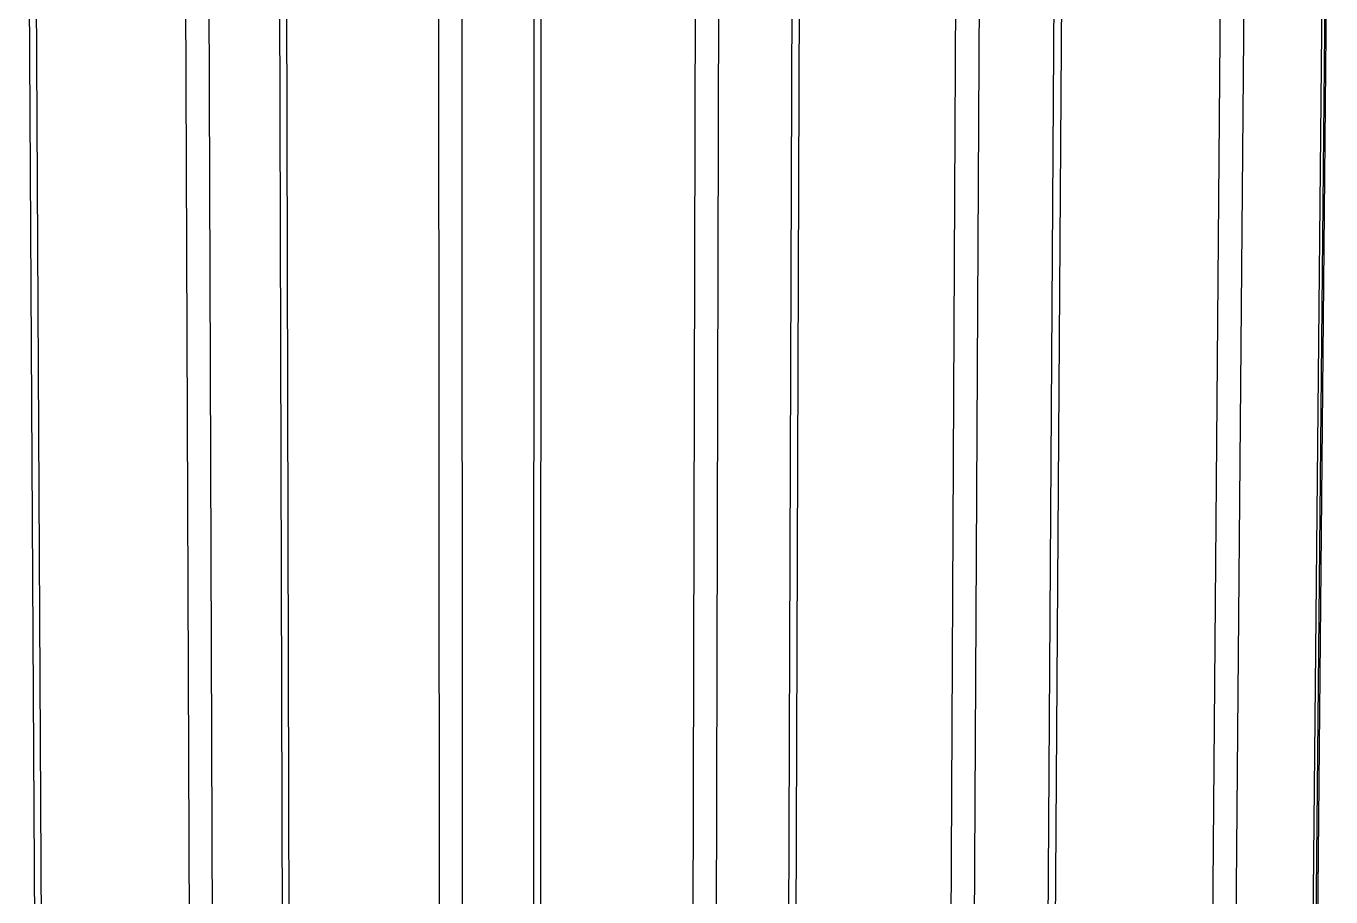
# Model space of a CAD drawing. Header units: millimetres. Extents: x -1283 to 2747, y -259 to 2557.
# Drawn here: x -142.5 to 62.8, y 447.1 to 584.2 of the extents above; entities that cross this region are included whole.
import ezdxf

# ---------------------------------------------------------------- set-up
doc = ezdxf.new("R2010")
doc.units = ezdxf.units.MM
doc.header["$MEASUREMENT"] = 0
doc.layers.add('Utwórz2D linie widoczne', color=7, linetype='Continuous', true_color=0x000000)

msp = doc.modelspace()

# ---------------------------------------------------------------- linework, layer by layer
at = {"layer": 'Utwórz2D linie widoczne'}
for p, q in [((-139.36, 113.88), (-142.52, 689.88)), ((-141.49, 689.39), (-138.37, 113.1)), ((-115.6, 106.62), (-117.72, 685.03)), ((-112.07, 106.83), (-114.03, 685.17)), ((-101.32, 103.06), (-102.81, 682.61)), ((-101.75, 682.1), (-100.3, 102.27)), ((-77.23, 95.71), (-77.65, 677.68)), ((-73.67, 95.92), (-73.94, 677.82)), ((-62.76, 92.1), (-62.54, 675.23)), ((-61.45, 674.71), (-61.72, 91.3)), ((-38.33, 84.65), (-37.01, 670.23)), ((-34.76, 84.87), (-33.28, 670.37)), ((-23.68, 81.02), (-21.7, 667.76)), ((-20.58, 667.21), (-22.62, 80.18)), ((1.09, 73.44), (4.21, 662.67)), ((4.68, 73.66), (7.96, 662.81)), ((15.93, 69.76), (19.72, 660.16)), ((20.87, 659.61), (17.02, 68.91)), ((62.07, 658.12), (56.44, 68.86)), ((62.54, 658.03), (56.9, 69.43)), ((57.03, 53.73), (62.83, 657.98)), ((44.66, 62.3), (49.78, 655.15)), ((41.05, 62.08), (46.01, 655))]:
    msp.add_line(p, q, dxfattribs=at)

doc.saveas('drawing.dxf')
